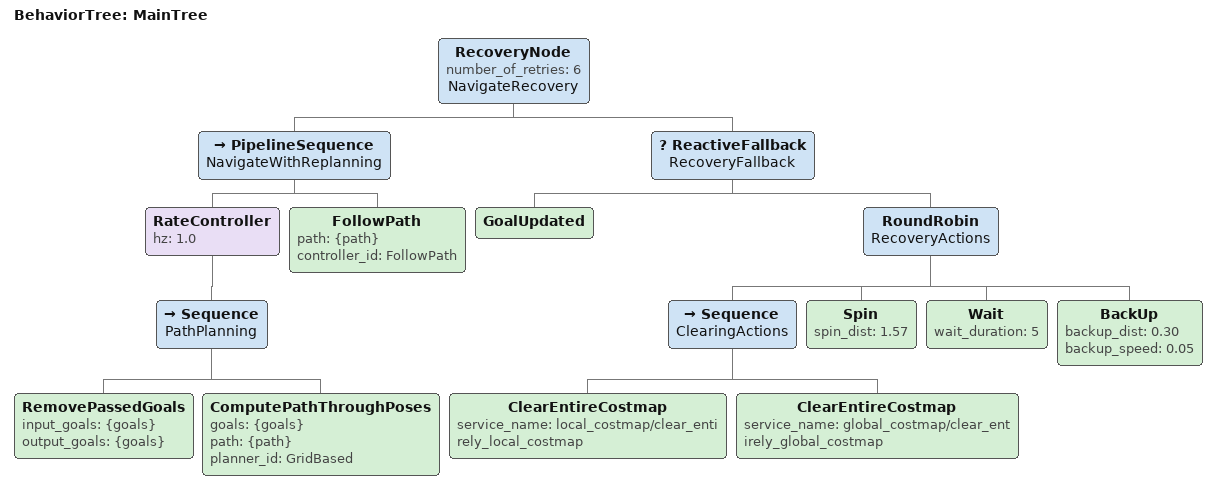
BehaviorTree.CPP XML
<?xml version="1.0"?>
<root main_tree_to_execute="MainTree">
  <BehaviorTree ID="MainTree">
    <RecoveryNode number_of_retries="6" name="NavigateRecovery">
      <PipelineSequence name="NavigateWithReplanning">
        <RateController hz="1.0">
          <Sequence name="PathPlanning">
            <!-- This removes waypoints as you pass them -->
            <RemovePassedGoals input_goals="{goals}" output_goals="{goals}"/>
            <ComputePathThroughPoses goals="{goals}" path="{path}" planner_id="GridBased"/>
          </Sequence>
        </RateController>
        <FollowPath path="{path}" controller_id="FollowPath"/>
      </PipelineSequence>
      <ReactiveFallback name="RecoveryFallback">
        <GoalUpdated/>
        <RoundRobin name="RecoveryActions">
          <Sequence name="ClearingActions">
            <ClearEntireCostmap service_name="local_costmap/clear_entirely_local_costmap"/>
            <ClearEntireCostmap service_name="global_costmap/clear_entirely_global_costmap"/>
          </Sequence>
          <Spin spin_dist="1.57"/>
          <Wait wait_duration="5"/>
          <BackUp backup_dist="0.30" backup_speed="0.05"/>
        </RoundRobin>
      </ReactiveFallback>
    </RecoveryNode>
  </BehaviorTree>
</root>
